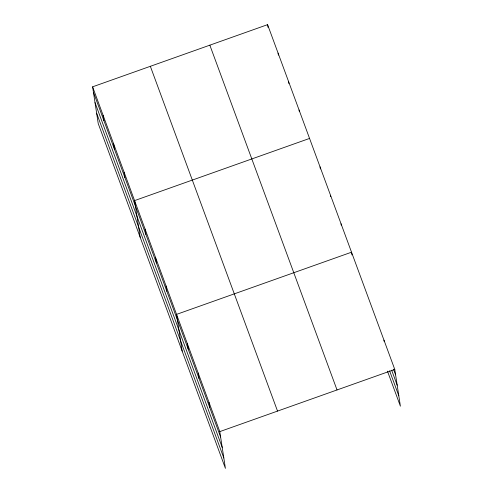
<?xml version="1.0" encoding="UTF-8"?>
<svg xmlns="http://www.w3.org/2000/svg" width="493" height="493" viewBox="0 0 493 493"><rect width="100%" height="100%" fill="white"/><g stroke="black" fill="none" stroke-linecap="round" stroke-linejoin="round"><path stroke-width="0.74" d="M92.604 86.823L219.792 431.609L225.412 468.35L98.224 123.564L92.604 86.823L267.588 24.65L394.776 369.436L400.396 406.177L387.473 371.149M309.561 138.428L134.577 200.602L140.197 237.343M219.792 431.609L394.776 369.436M393.494 369.152L395.608 374.871M391.652 370.188L397.185 385.199M389.587 370.828L398.819 395.842M209.839 45.165L337.033 389.957M150.347 66.308L277.534 411.094M93.436 92.259L220.624 437.045M95.013 102.587L222.207 447.373M96.646 113.236L223.834 458.022M383.961 340.127L384.17 341.489M351.947 254.924L351.527 252.206L176.549 314.386L182.17 351.121M341.039 223.767L341.242 225.122M330.544 195.32L330.754 196.676M320.049 166.874L320.364 168.914M299.066 109.982L299.276 111.344M288.571 81.542L288.886 83.576M278.077 53.096L278.391 55.13M267.588 24.65L268.001 27.368M208.983 402.306L209.815 407.736M198.168 372.998L198.999 378.433M187.358 343.689L188.19 349.124M166.055 285.94L166.887 291.375M155.56 257.494L156.392 262.929M145.071 229.048L145.903 234.483M124.082 172.162L124.914 177.591M113.587 143.716L114.419 149.151M103.099 115.27L103.931 120.705"/></g></svg>
